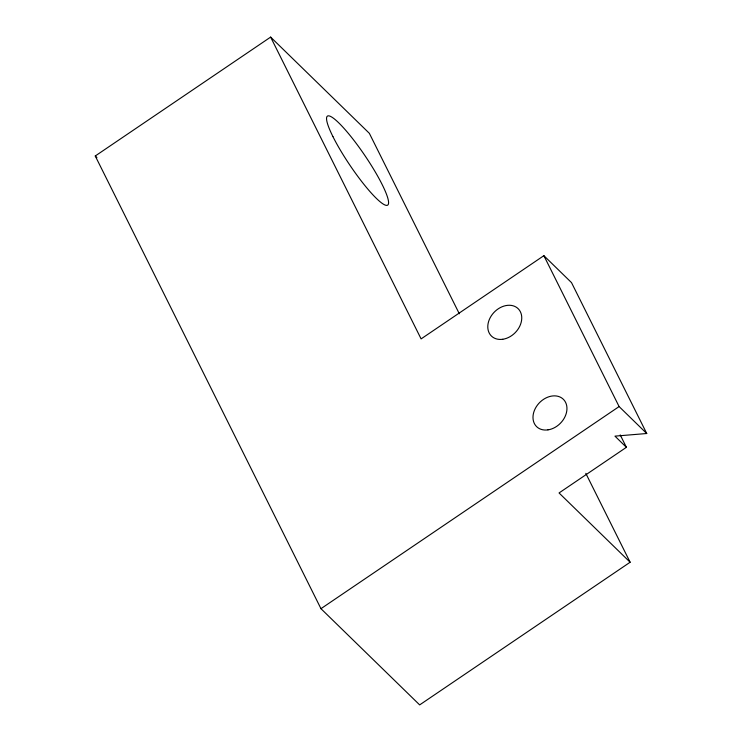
<?xml version="1.0" encoding="UTF-8"?>
<svg xmlns="http://www.w3.org/2000/svg" width="742" height="742" viewBox="0 0 742 742"><rect width="100%" height="100%" fill="white"/><g stroke="black" fill="none" stroke-linecap="round" stroke-linejoin="round"><path stroke-width="1.11" d="M585.809 473.35L630.125 562.232L419.666 704.9L320.961 608.681L95.254 155.987L270.635 37.1L369.349 133.319L459.317 313.773M630.125 562.232L559.051 492.957L626.406 447.305L614.951 436.138L646.746 433.513L571.507 282.619L543.877 255.675L421.104 338.899L270.635 37.1M320.961 608.681L619.106 406.57L646.746 433.513M95.254 155.987L96.914 157.601M543.877 255.675L619.106 406.57M620.219 434.905L626.406 447.305M502.77 339.27A19.125 14.664 -45.7 0 0 520.383 311.77A19.125 14.664 -45.7 0 0 491.176 316.009A19.125 14.664 -45.7 0 0 502.77 339.27M547.967 429.868A19.125 14.664 -45.7 0 0 565.58 402.359A19.125 14.664 -45.7 0 0 536.373 406.607A19.125 14.664 -45.7 0 0 547.967 429.868M332.926 136.602A53.712 8.904 55.9 0 0 386.239 205.358A53.712 8.904 55.9 0 0 353.656 140.015A53.712 8.904 55.9 0 0 332.926 136.602"/></g></svg>
